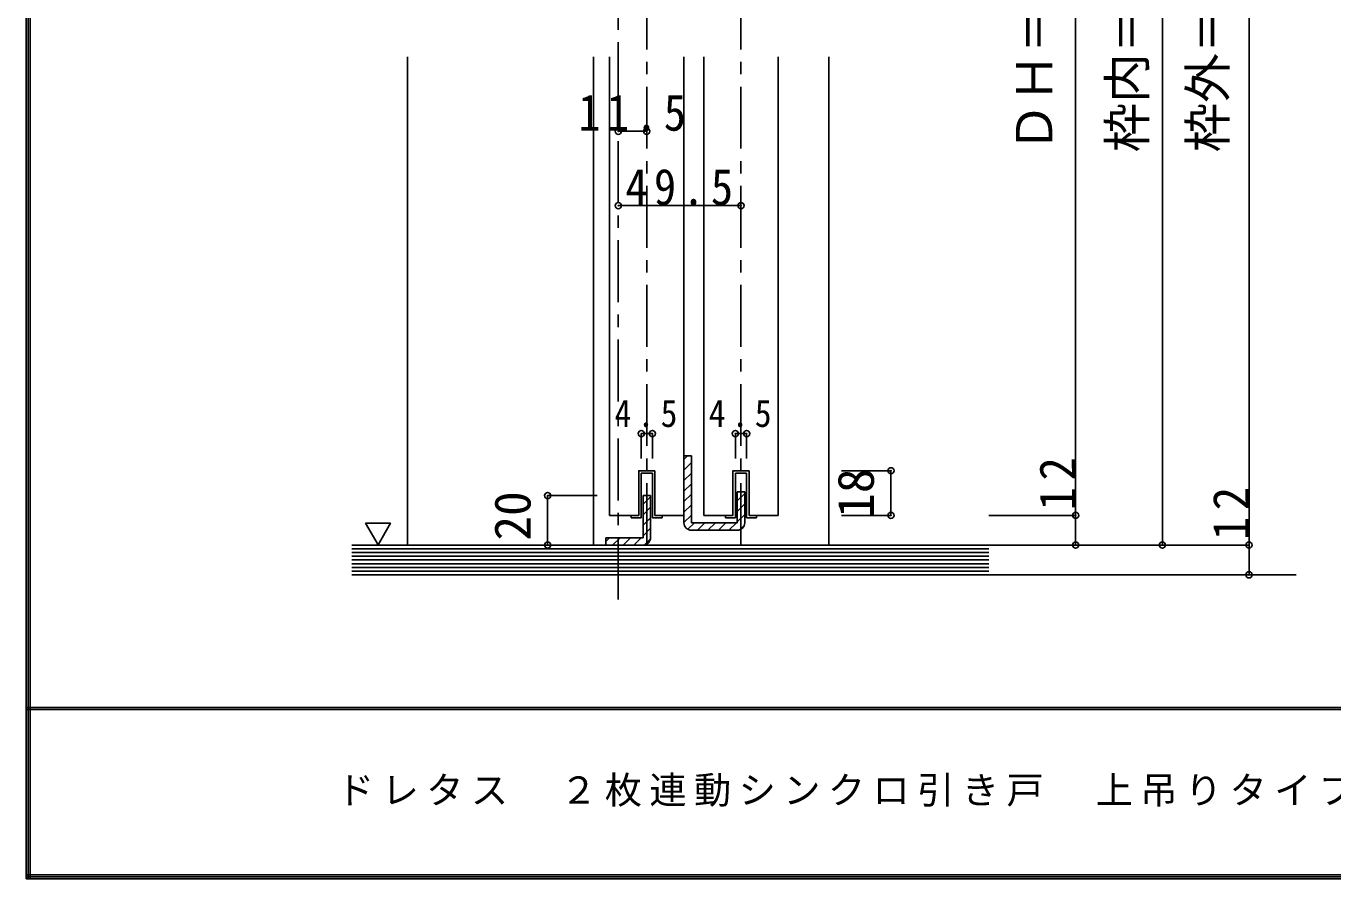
# Model space of a CAD drawing. Units: millimetres at full size, sheet at 1:5. Extents: x -973 to 977, y -718 to 696.
# Drawn here: x -973 to -446, y -701 to -357 of the extents above; entities that cross this region are included whole.
import ezdxf
from ezdxf.enums import TextEntityAlignment as Align

# ---------------------------------------------------------------- set-up
doc = ezdxf.new("R2010")
doc.units = ezdxf.units.MM
doc.header["$LTSCALE"] = 5
doc.header["$PDMODE"] = 32
doc.header["$PDSIZE"] = 2.5
doc.linetypes.add('CHAIN1', pattern=[8, 5, -1, 1, -1])
doc.linetypes.add('DASHED1', pattern=[1.8, 1.2, -0.6])
for name, color, linetype in [('0-1_通り芯', 4, 'CHAIN1'), ('0-3_仕上げ', 2, 'Continuous'), ('0-4_枠', 3, 'Continuous'), ('0-6_扉', 7, 'Continuous'), ('0-7_金物', 7, 'Continuous'), ('0-A_文字', 7, 'Continuous'), ('0-B_寸法', 7, 'Continuous'), ('0-C_ハッチ', 4, 'DASHED1'), ('F-1_枠', 6, 'Continuous'), ('F-A_文字', 7, 'Continuous')]:
    doc.layers.add(name, color=color, linetype=linetype)
doc.styles.add('ＭＳ ゴシック', font='')
doc.styles.get('ＭＳ ゴシック').set_extended_font_data('MS Gothic')

msp = doc.modelspace()

# ---------------------------------------------------------------- linework, layer by layer
at = {"layer": '0-1_通り芯'}
for p, q in [((-734.449, -588.141), (-734.449, -66.49)), ((-722.949, -566.141), (-722.949, -142.141)), ((-684.949, -566.141), (-684.949, -142.141)), ((-841.949, -578.141), (-460.949, -578.141))]:
    msp.add_line(p, q, dxfattribs=at)
at = {"layer": '0-3_仕上げ'}
for p, q in [((-584.949, -566.141), (-841.949, -566.141)), ((-584.949, -578.141), (-841.949, -578.141))]:
    msp.add_line(p, q, dxfattribs=at)
at = {"layer": '0-3_仕上げ', "color": 7}
for p, q in [((-584.949, -567.641), (-841.949, -567.641)), ((-584.949, -569.141), (-841.949, -569.141)), ((-584.949, -570.641), (-841.949, -570.641)), ((-584.949, -572.141), (-841.949, -572.141)), ((-584.949, -573.641), (-841.949, -573.641)), ((-584.949, -575.141), (-841.949, -575.141)), ((-584.949, -576.641), (-841.949, -576.641))]:
    msp.add_line(p, q, dxfattribs=at)
at = {"layer": '0-4_枠', "color": 4}
for p, q in [((-819.449, -369.141), (-819.449, -566.141)), ((-744.449, -369.141), (-744.449, -566.141)), ((-649.449, -566.141), (-649.449, -369.141))]:
    msp.add_line(p, q, dxfattribs=at)
at = {"layer": '0-6_扉', "color": 6}
for p, q in [((-737.949, -369.141), (-737.949, -554.141)), ((-707.949, -369.141), (-707.949, -554.141)), ((-699.949, -369.141), (-699.949, -554.141)), ((-669.949, -369.141), (-669.949, -554.141)), ((-719.699, -536.141), (-719.699, -554.141)), ((-681.699, -536.141), (-681.699, -554.141)), ((-726.199, -554.141), (-737.949, -554.141)), ((-707.949, -554.141), (-719.699, -554.141)), ((-688.199, -554.141), (-699.949, -554.141)), ((-669.949, -554.141), (-681.699, -554.141))]:
    msp.add_line(p, q, dxfattribs=at)
for points in [[(-719.699, -536.141), (-726.199, -536.141), (-726.199, -554.141)], [(-681.699, -536.141), (-688.199, -536.141), (-688.199, -554.141)]]:
    msp.add_lwpolyline(points, dxfattribs=at)
at = {"layer": '0-7_金物', "color": 3}
for p, q in [((-707.949, -530.141), (-707.949, -554.141)), ((-704.949, -530.141), (-707.949, -530.141)), ((-704.949, -530.141), (-704.949, -557.141)), ((-724.449, -546.141), (-721.449, -546.141)), ((-724.449, -546.141), (-724.449, -563.141)), ((-721.449, -563.141), (-721.449, -546.141)), ((-683.449, -544.642), (-686.449, -544.642)), ((-683.449, -544.642), (-683.449, -557.142)), ((-707.949, -557.141), (-707.949, -554.141)), ((-739.449, -563.141), (-739.449, -566.141)), ((-739.449, -563.141), (-724.449, -563.141)), ((-704.949, -560.141), (-686.448, -560.141)), ((-724.449, -566.141), (-739.449, -566.141))]:
    msp.add_line(p, q, dxfattribs=at)
at = {"layer": '0-7_金物'}
for p, q in [((-726.199, -536.141), (-719.699, -536.141)), ((-720.699, -537.141), (-725.199, -537.141)), ((-725.199, -555.141), (-725.199, -537.141)), ((-720.699, -537.141), (-720.699, -555.141)), ((-719.699, -536.141), (-719.699, -554.141)), ((-688.199, -536.141), (-681.699, -536.141)), ((-682.699, -537.141), (-687.199, -537.141)), ((-687.199, -555.141), (-687.199, -537.141)), ((-682.699, -537.141), (-682.699, -555.141)), ((-681.699, -536.141), (-681.699, -554.141)), ((-725.199, -555.141), (-729.199, -555.141)), ((-720.699, -555.141), (-716.699, -555.141)), ((-687.199, -555.141), (-691.199, -555.141)), ((-682.699, -555.141), (-678.699, -555.141))]:
    msp.add_line(p, q, dxfattribs=at)
for points in [[(-729.199, -555.141), (-729.199, -554.141), (-726.199, -554.141), (-726.199, -536.141)], [(-691.199, -555.141), (-691.199, -554.141), (-688.199, -554.141), (-688.199, -536.141)], [(-719.699, -554.141), (-716.699, -554.141), (-716.699, -555.141)], [(-681.699, -554.141), (-678.699, -554.141), (-678.699, -555.141)]]:
    msp.add_lwpolyline(points, dxfattribs=at)
at = {"layer": '0-7_金物', "color": 3}
msp.add_lwpolyline([(-686.449, -544.642), (-686.449, -557.141), (-704.949, -557.141)], dxfattribs=at)
for centre, start, end in [((-704.949, -557.141), 180, 270), ((-686.448, -557.142), 270, 0), ((-724.449, -563.141), 270, 0)]:
    msp.add_arc(centre, 3, start, end, dxfattribs=at)
at = {"layer": '0-A_文字'}
msp.add_line((-836.384, -557.328), (-831.384, -565.988), dxfattribs=at)
msp.add_lwpolyline([(-836.384, -557.328), (-826.384, -557.328), (-831.384, -565.988)], dxfattribs=at)
at = {"layer": '0-B_寸法', "color": 4}
for p, q in [((-514.949, -128.141), (-514.949, -566.141)), ((-479.949, -128.141), (-479.949, -578.141)), ((-549.949, -158.141), (-549.949, -566.141)), ((-734.449, -399.141), (-722.949, -399.141)), ((-734.449, -429.141), (-684.949, -429.141)), ((-725.199, -521.141), (-720.699, -521.141)), ((-725.199, -521.141), (-725.199, -531.141)), ((-720.699, -521.141), (-720.699, -531.141)), ((-687.199, -521.141), (-682.699, -521.141)), ((-687.199, -521.141), (-687.199, -531.141)), ((-682.699, -521.141), (-682.699, -531.141)), ((-624.449, -536.141), (-644.449, -536.141)), ((-624.449, -554.141), (-624.449, -536.141)), ((-762.949, -546.141), (-742.949, -546.141)), ((-762.949, -566.141), (-762.949, -546.141)), ((-624.449, -554.141), (-644.449, -554.141)), ((-549.949, -554.141), (-584.949, -554.141)), ((-762.949, -566.141), (-742.949, -566.141)), ((-479.949, -566.141), (-584.949, -566.141)), ((-479.949, -578.141), (-584.949, -578.141))]:
    msp.add_line(p, q, dxfattribs=at)
at = {"layer": '0-B_寸法'}
for p in [(-734.449, -399.141), (-722.949, -399.141), (-734.449, -429.141), (-684.949, -429.141), (-725.199, -521.141), (-720.699, -521.141), (-687.199, -521.141), (-682.699, -521.141), (-624.449, -536.141), (-762.949, -546.141), (-624.449, -554.141), (-549.949, -554.141), (-762.949, -566.141), (-549.949, -566.141), (-514.949, -566.141), (-479.949, -566.141), (-479.949, -578.141)]:
    msp.add_point(p, dxfattribs=at)
at = {"layer": '0-C_ハッチ', "linetype": 'Continuous'}
for p, q in [((-707.949, -531.625), (-706.465, -530.141)), ((-707.949, -535.868), (-704.949, -532.868)), ((-707.949, -540.111), (-704.949, -537.111)), ((-707.949, -544.353), (-704.949, -541.353)), ((-724.449, -549.624), (-721.449, -546.624)), ((-707.949, -548.596), (-704.949, -545.596)), ((-686.449, -548.309), (-683.449, -545.309)), ((-724.449, -553.866), (-721.449, -550.866)), ((-707.949, -552.839), (-704.949, -549.839)), ((-686.449, -552.552), (-683.449, -549.552)), ((-724.449, -558.109), (-721.449, -555.109)), ((-707.949, -557.081), (-704.949, -554.081)), ((-706.395, -559.77), (-703.766, -557.141)), ((-702.524, -560.141), (-699.524, -557.141)), ((-698.281, -560.141), (-695.281, -557.141)), ((-694.038, -560.141), (-691.038, -557.141)), ((-689.796, -560.141), (-686.796, -557.141)), ((-686.449, -556.794), (-683.449, -553.794)), ((-685.342, -559.93), (-683.659, -558.248)), ((-739.449, -564.624), (-737.966, -563.142)), ((-736.724, -566.141), (-733.724, -563.142)), ((-732.481, -566.141), (-729.481, -563.142)), ((-728.238, -566.141), (-725.238, -563.142)), ((-724.449, -562.352), (-721.449, -559.352)), ((-723.955, -566.101), (-721.489, -563.634))]:
    msp.add_line(p, q, dxfattribs=at)
at = {"layer": 'F-1_枠'}
for p, q in [((-973.347, 695.833), (-973.347, -700.833)), ((-972.514, 695.833), (-972.514, -700.833)), ((-971.68, 695.833), (-971.68, -700.833)), ((976.653, -631.667), (-973.347, -631.667)), ((976.653, -632.5), (-973.347, -632.5)), ((976.653, -699.167), (-973.347, -699.167)), ((976.653, -700), (-973.347, -700)), ((976.653, -700.833), (-973.347, -700.833))]:
    msp.add_line(p, q, dxfattribs=at)

# ---------------------------------------------------------------- texts
at = {"layer": '0-B_寸法', "style": 'ＭＳ ゴシック'}
for s, p in [('ＤＨ＝1,958', (-554.949, -407.641)), ('枠内＝2,005', (-517.449, -407.641)), ('枠外＝2,035', (-484.949, -407.641)), ('18', (-626.949, -555.141)), ('20', (-765.449, -564.348))]:
    msp.add_text(s, height=14.66, rotation=90, dxfattribs=at).set_placement(p, align=Align.BOTTOM_LEFT)
at = {"layer": '0-B_寸法', "attachment_point": 7, "style": 'ＭＳ ゴシック'}
for s, insert, char_height in [('\\T1.28;\\W0.9;11.5', (-750.574, -399.141), 14.66), ('\\T1.28;\\W0.9;49.5', (-731.574, -429.141), 14.66), ('\\T1.38;\\W0.9;4.5', (-735.949, -518.641), 11), ('\\T1.38;\\W0.9;4.5', (-697.949, -518.641), 11)]:
    msp.add_mtext(s, dxfattribs=dict(at, insert=insert, char_height=char_height))
at = {"layer": '0-B_寸法', "char_height": 14.66, "attachment_point": 7, "rotation": 90, "style": 'ＭＳ ゴシック'}
for insert in [(-549.949, -552.141), (-479.949, -564.141)]:
    msp.add_mtext('\\T1.27;\\W0.95;12', dxfattribs=dict(at, insert=insert))
at = {"layer": 'F-A_文字', "insert": (-847.938, -673.333), "char_height": 11, "attachment_point": 7, "style": 'ＭＳ ゴシック'}
msp.add_mtext('\\T1.2;ドレタス\u3000２枚連動シンクロ引き戸\u3000上吊りタイプ\u3000固定枠170巾\u3000枠外H2,035\u3000枠外W1,644', dxfattribs=at)

doc.saveas('drawing.dxf')
